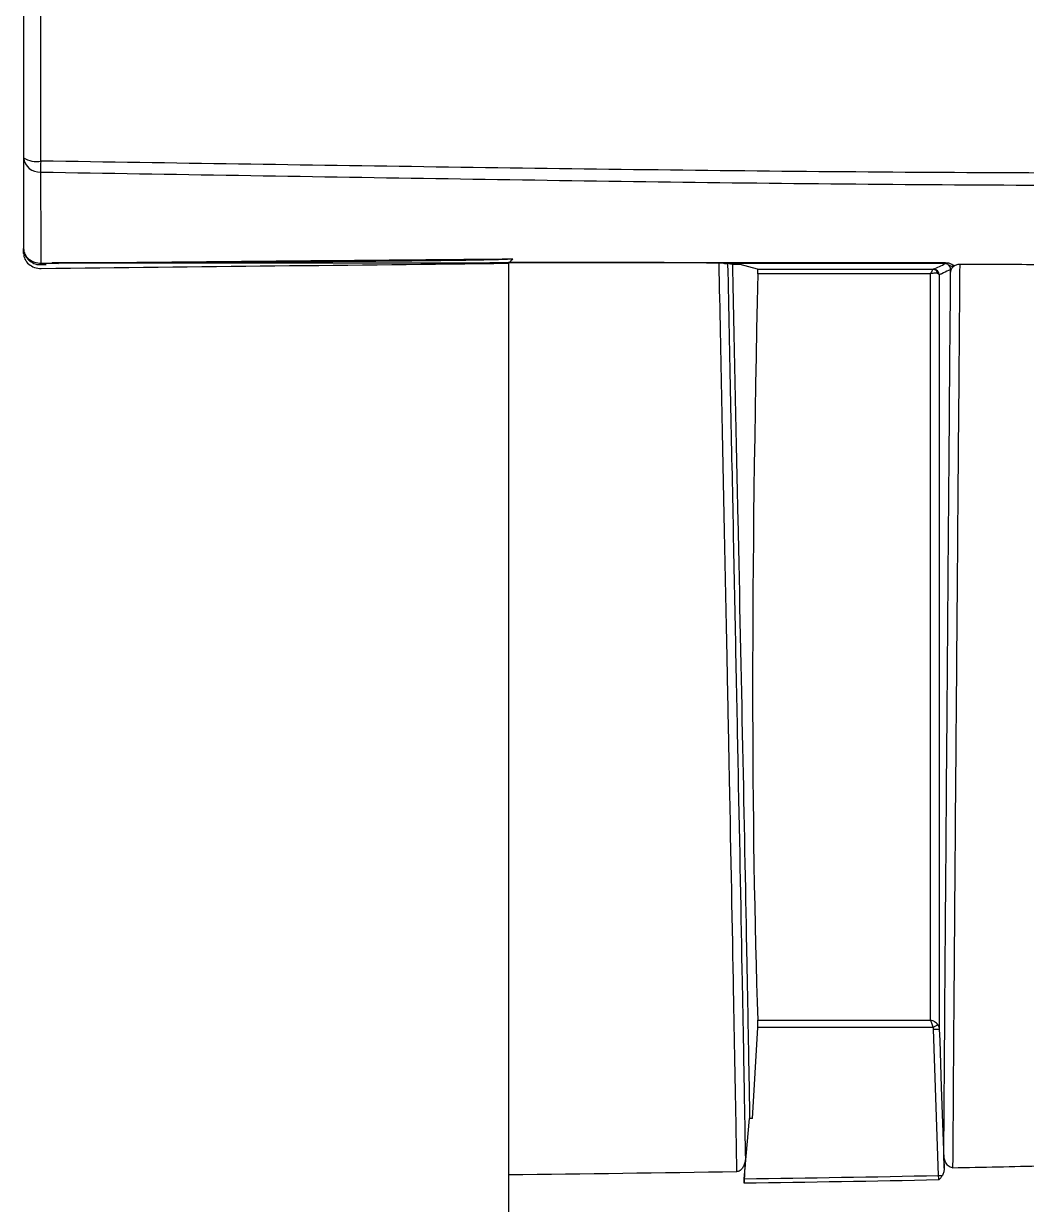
# Model space of a CAD drawing. Extents: x 9.3 to 87.2, y 1.1 to 68.8.
# Drawn here: x 56.185 to 57.913, y 23.761 to 25.796 of the extents above; entities that cross this region are included whole.
import ezdxf

# ---------------------------------------------------------------- set-up
doc = ezdxf.new("R2010")
doc.units = 0
doc.header["$MEASUREMENT"] = 0
doc.layers.add('OBJECT', color=7, linetype='CONTINUOUS')

msp = doc.modelspace()

# ---------------------------------------------------------------- linework, layer by layer
at = {"layer": 'OBJECT'}
for p, q in [((56.1846, 25.5648), (56.1846, 25.4082)), ((56.1846, 25.3997), (56.1846, 25.4082)), ((56.215, 25.3805), (56.2233, 25.3806)), ((57.0206, 25.3828), (56.2446, 25.3828)), ((57.0206, 25.3828), (56.9883, 25.3834)), ((57.0206, 25.3904), (57.0276, 25.3905)), ((57.4501, 25.3725), (57.4198, 25.3808)), ((57.4501, 25.3725), (57.7526, 25.3725)), ((57.7483, 25.3646), (57.4505, 25.3646)), ((57.7483, 24.0783), (57.7483, 25.3646)), ((57.7633, 25.3628), (57.7633, 24.0631)), ((57.4505, 24.0783), (57.7483, 24.0783)), ((57.441, 23.9092), (57.4502, 24.066)), ((57.7524, 24.066), (57.4502, 24.066)), ((57.762, 23.8108), (57.7533, 24.0628)), ((57.4271, 23.8052), (57.4362, 23.9091)), ((57.441, 23.9092), (57.4362, 23.9091)), ((57.0206, 23.8124), (57.0206, 23.2795))]:
    msp.add_line(p, q, dxfattribs=at)
at = {"layer": 'OBJECT', "flags": 128}
for points in [[(56.215, 25.383), (56.2149, 25.4079), (56.2143, 25.5401)], [(57.4065, 25.3808), (57.4063, 25.3808), (57.3984, 25.3823)], [(57.7524, 24.066), (57.7537, 24.0667), (57.7551, 24.0675), (57.7563, 24.0682), (57.7575, 24.0688), (57.7585, 24.0694), (57.7594, 24.0699), (57.7601, 24.0703), (57.7606, 24.0706)], [(57.7533, 24.0628), (57.7552, 24.0629), (57.757, 24.0629), (57.7587, 24.063), (57.7602, 24.063), (57.7615, 24.0631), (57.7624, 24.0631), (57.763, 24.0631), (57.7633, 24.0631)], [(57.7633, 24.0631), (57.764, 24.0432), (57.7667, 23.9632), (57.7716, 23.8232)], [(57.7716, 23.8232), (57.7716, 23.8238), (57.7711, 23.8482)], [(57.762, 23.8108), (57.763, 23.8108), (57.7639, 23.8108), (57.7647, 23.8109), (57.7656, 23.8109), (57.7664, 23.8109), (57.7672, 23.8109), (57.768, 23.811), (57.7687, 23.811)]]:
    msp.add_lwpolyline(points, dxfattribs=at)
at = {"layer": 'OBJECT'}
for centre, radius, start, end in [((56.2074, 25.6019), 0.0436, 238.4679, 279.5354), ((56.2122, 25.5677), 0.0277, 185.9752, 274.4417), ((50.836, 25.6428), 5.3793, 358.9063, 359.1075), ((56.1706, 25.3821), 0.0444, 357.7248, 1.1295), ((57.4646, 25.3842), 0.00681, 345.4488, 1.087), ((57.7693, 25.3839), 0.00465, 340.1761, 1.2456), ((57.7859, 25.3892), 0.0112, 235.0245, 286.2899), ((57.7522, 25.3632), 0.00933, 10.1431, 87.1363), ((57.7533, 25.3625), 0.01, 1.1711, 89.9431)]:
    msp.add_arc(centre, radius, start, end, dxfattribs=at)
for centre, major_axis, ratio, start_param, end_param in [((56.2446, 25.4188), (0.06, 0), 0.600861, 4.526394, 4.712389), ((57.7634, 27.1138), (0.2162, 3.68), 0.064825, 2.069916, 2.544533), ((57.4492, 25.3575), (0.0009, 0.015), 0.064825, 5.211509, 6.269541), ((57.4492, 24.066), (0.0009, 0.015), 0.064825, 4.716198, 5.686126)]:
    msp.add_ellipse(centre, major_axis=major_axis, ratio=ratio, start_param=start_param, end_param=end_param, dxfattribs=at)
for points in [[(56.1846, 25.9714), (56.1846, 25.8353), (56.1846, 25.6997), (56.1846, 25.5648)], [(56.2146, 25.559), (56.2146, 25.6944), (56.2146, 25.8305), (56.2146, 25.9671)], [(56.2151, 25.3739), (56.4836, 25.3771), (56.7521, 25.38), (57.0206, 25.3828)], [(57.0276, 25.3905), (57.0259, 25.3886), (57.0243, 25.3867), (57.0227, 25.3848)], [(57.0227, 25.3848), (57.1723, 25.3846), (57.3218, 25.3845), (57.4714, 25.3843)], [(57.393, 25.3825), (57.3962, 25.3825), (57.398, 25.3824), (57.3984, 25.3823)], [(57.4198, 25.3808), (57.4154, 25.3808), (57.4109, 25.3808), (57.4065, 25.3808)], [(57.7736, 25.3823), (57.6728, 25.3824), (57.572, 25.3824), (57.4712, 25.3825)], [(57.4714, 25.3843), (57.5722, 25.3842), (57.6731, 25.3841), (57.7739, 25.384)], [(57.7533, 25.3726), (57.7601, 25.3758), (57.7669, 25.379), (57.7736, 25.3823)], [(57.7985, 25.3814), (57.8425, 25.3813), (57.8864, 25.3811), (57.9303, 25.381)], [(57.7633, 25.3628), (57.7632, 25.3635), (57.7625, 25.3642), (57.7613, 25.3648)], [(57.7533, 24.0628), (57.7532, 24.0639), (57.7529, 24.065), (57.7524, 24.066)], [(57.7606, 24.0706), (57.7622, 24.0684), (57.7631, 24.0658), (57.7633, 24.0631)], [(57.0206, 23.8124), (57.1519, 23.8138), (57.2831, 23.8155), (57.4143, 23.8176)], [(57.4271, 23.8052), (57.5388, 23.8065), (57.6504, 23.8084), (57.762, 23.8108)], [(57.7623, 23.8031), (57.7623, 23.8054), (57.7622, 23.8081), (57.762, 23.8108)], [(57.7687, 23.811), (57.7669, 23.8082), (57.7646, 23.8056), (57.7623, 23.8031)], [(57.7863, 23.8241), (57.8383, 23.8252), (57.8904, 23.8262), (57.9424, 23.8274)], [(57.4266, 23.7975), (57.4267, 23.7999), (57.4269, 23.8025), (57.4271, 23.8052)], [(57.7623, 23.8031), (57.6504, 23.8007), (57.5385, 23.7988), (57.4266, 23.7975)]]:
    msp.add_open_spline(points, degree=3, dxfattribs=at)
for points, knots in [([(56.2143, 25.5401), (56.4413, 25.5363), (56.6684, 25.5326), (57.1225, 25.5255), (57.3495, 25.5221), (57.8036, 25.5178), (58.0306, 25.5169), (58.4848, 25.5163), (58.7119, 25.5164), (59.166, 25.517), (59.3931, 25.5173), (59.7337, 25.5176), (59.8472, 25.5176), (60.0743, 25.5176), (60.1878, 25.5175), (60.4149, 25.5169), (60.5284, 25.5165), (60.7555, 25.5155), (60.869, 25.5149), (61.0961, 25.5143), (61.2096, 25.5141), (61.4367, 25.5135), (61.5502, 25.5132), (61.6637, 25.5129)], [0, 0, 0, 0, 0.125, 0.125, 0.25, 0.25, 0.375, 0.375, 0.5, 0.5, 0.625, 0.625, 0.6875, 0.6875, 0.75, 0.75, 0.8125, 0.8125, 0.875, 0.875, 0.9375, 0.9375, 1, 1, 1, 1]), ([(61.6638, 25.5423), (61.5503, 25.5426), (61.4367, 25.5429), (61.2664, 25.5432), (61.2097, 25.5433), (61.0961, 25.5436), (61.0394, 25.5437), (60.8691, 25.5439), (60.7556, 25.543), (60.5285, 25.5414), (60.415, 25.5409), (60.1879, 25.5403), (60.0744, 25.5403), (59.8473, 25.5401), (59.7338, 25.54), (59.3932, 25.5395), (59.1662, 25.539), (58.7121, 25.5381), (58.485, 25.5377), (58.0309, 25.5379), (57.8039, 25.5386), (57.3498, 25.5425), (57.1227, 25.5455), (56.6687, 25.5521), (56.4417, 25.5555), (56.2146, 25.559)], [0, 0, 0, 0, 0.0625, 0.0625, 0.09375, 0.09375, 0.125, 0.125, 0.1875, 0.1875, 0.25, 0.25, 0.3125, 0.3125, 0.375, 0.375, 0.5, 0.5, 0.625, 0.625, 0.75, 0.75, 0.875, 0.875, 1, 1, 1, 1]), ([(56.1846, 25.4082), (56.1846, 25.4015), (56.188, 25.3949), (56.1964, 25.3879), (56.1997, 25.3861), (56.2071, 25.3836), (56.211, 25.3829), (56.215, 25.383)], [0, 0, 0, 0, 0.5, 0.5, 0.75, 0.75, 1, 1, 1, 1]), ([(56.1846, 25.3997), (56.1846, 25.3963), (56.1854, 25.3929), (56.1885, 25.3866), (56.1908, 25.3838), (56.1992, 25.3766), (56.2071, 25.3739), (56.2151, 25.3739)], [0, 0, 0, 0, 0.25, 0.25, 0.5, 0.5, 1, 1, 1, 1]), ([(56.186, 25.4013), (56.1861, 25.4004), (56.1867, 25.3962), (56.1915, 25.3898), (56.1996, 25.3835), (56.2081, 25.3803), (56.2134, 25.3806), (56.215, 25.3807)], [0, 0, 0, 0, 0.072956, 0.332965, 0.598653, 0.876626, 1, 1, 1, 1]), ([(56.215, 25.383), (56.225, 25.3831), (56.235, 25.3832), (56.245, 25.3833), (56.285, 25.3837), (56.325, 25.3841), (56.365, 25.3844), (56.525, 25.386), (56.685, 25.3874), (56.845, 25.3889), (56.9035, 25.3894), (56.9621, 25.3899), (57.0206, 25.3904)], [0, 0, 0, 0, 0.000762, 0.000762, 0.000762, 0.00381, 0.00381, 0.00381, 0.016002, 0.016002, 0.016002, 0.0204644, 0.0204644, 0.0204644, 0.0204644]), ([(57.0276, 25.3905), (57.0275, 25.3903), (57.0272, 25.3903), (57.0267, 25.3902), (57.0265, 25.3902), (57.0257, 25.3901), (57.0252, 25.39), (57.0237, 25.3899), (57.0227, 25.3898), (57.0196, 25.3897), (57.0175, 25.3896), (57.0113, 25.3893), (57.0072, 25.3892), (56.9948, 25.3888), (56.9865, 25.3886), (56.9617, 25.3881), (56.9452, 25.3879), (56.8955, 25.3872), (56.8624, 25.3868), (56.7632, 25.3859), (56.697, 25.3854), (56.4984, 25.3842), (56.366, 25.3837), (56.2336, 25.3834)], [0, 0, 0, 0, 0.000977, 0.000977, 0.001953, 0.001953, 0.003906, 0.003906, 0.007812, 0.007812, 0.015625, 0.015625, 0.03125, 0.03125, 0.0625, 0.0625, 0.125, 0.125, 0.25, 0.25, 0.5, 0.5, 1, 1, 1, 1]), ([(56.9883, 25.3834), (56.9941, 25.3835), (56.9999, 25.3836), (57.0085, 25.3838), (57.0114, 25.3839), (57.0157, 25.3841), (57.0172, 25.3842), (57.0193, 25.3843), (57.02, 25.3844), (57.0211, 25.3845), (57.0214, 25.3845), (57.022, 25.3846), (57.0221, 25.3846), (57.0225, 25.3847), (57.0227, 25.3847), (57.0227, 25.3848)], [0, 0, 0, 0, 0.5, 0.5, 0.75, 0.75, 0.875, 0.875, 0.9375, 0.9375, 0.96875, 0.96875, 0.984375, 0.984375, 1, 1, 1, 1]), ([(57.3837, 25.3833), (57.3788, 25.3833), (57.374, 25.3833), (57.3691, 25.3833), (57.3497, 25.3834), (57.3303, 25.3834), (57.3109, 25.3834), (57.2822, 25.3834), (57.2536, 25.3835), (57.2249, 25.3835), (57.2162, 25.3835), (57.2075, 25.3835), (57.1988, 25.3835), (57.164, 25.3835), (57.1292, 25.3835), (57.0945, 25.3835), (57.0591, 25.3835), (57.0237, 25.3835), (56.9883, 25.3834)], [0, 0, 0, 0, 0.00036996, 0.00036996, 0.00036996, 0.0018498, 0.0018498, 0.0018498, 0.00403348, 0.00403348, 0.00403348, 0.00469654, 0.00469654, 0.00469654, 0.00734878, 0.00734878, 0.00734878, 0.01004433, 0.01004433, 0.01004433, 0.01004433]), ([(57.0206, 25.3828), (57.0206, 25.2184), (57.0206, 25.0615), (57.0206, 24.8373), (57.0206, 24.7647), (57.0206, 24.6237), (57.0206, 24.5553), (57.0206, 24.456), (57.0206, 24.4234), (57.0206, 24.3596), (57.0206, 24.3283), (57.0206, 24.2363), (57.0206, 24.1775), (57.0206, 24.0083), (57.0206, 23.9053), (57.0206, 23.8124)], [0, 0, 0, 0, 0.25, 0.25, 0.375, 0.375, 0.5, 0.5, 0.5625, 0.5625, 0.625, 0.625, 0.75, 0.75, 1, 1, 1, 1]), ([(57.4143, 23.8176), (57.4139, 23.8406), (57.4135, 23.8644), (57.4127, 23.9132), (57.4122, 23.9383), (57.4108, 24.0154), (57.4098, 24.0694), (57.4066, 24.2389), (57.4043, 24.3613), (57.401, 24.5262), (57.4003, 24.5597), (57.399, 24.6279), (57.3983, 24.6624), (57.3962, 24.7677), (57.3947, 24.84), (57.3917, 24.9886), (57.3902, 25.065), (57.387, 25.2215), (57.3853, 25.3015), (57.3837, 25.3833)], [0, 0, 0, 0, 0.0625, 0.0625, 0.125, 0.125, 0.25, 0.25, 0.5, 0.5, 0.5625, 0.5625, 0.625, 0.625, 0.75, 0.75, 0.875, 0.875, 1, 1, 1, 1]), ([(57.393, 25.3825), (57.3917, 25.3825), (57.3903, 25.3827), (57.3872, 25.3831), (57.3855, 25.3833), (57.3837, 25.3833)], [0, 0, 0, 0, 0.5, 0.5, 1, 1, 1, 1]), ([(57.4712, 25.3825), (57.4709, 25.3825), (57.4707, 25.3825), (57.4705, 25.3825), (57.4446, 25.3825), (57.4188, 25.3825), (57.393, 25.3825)], [0, 0, 0, 0, 0.000016803, 0.000016803, 0.000016803, 0.001987127, 0.001987127, 0.001987127, 0.001987127]), ([(57.3984, 25.3823), (57.4, 25.302), (57.4017, 25.2234), (57.4048, 25.0697), (57.4064, 24.9945), (57.4094, 24.8484), (57.4108, 24.7774), (57.4136, 24.6393), (57.415, 24.5721), (57.4189, 24.3773), (57.4212, 24.2566), (57.4244, 24.0892), (57.4254, 24.0358), (57.4272, 23.9341), (57.4281, 23.8857), (57.4289, 23.8399)], [0, 0, 0, 0, 0.125, 0.125, 0.25, 0.25, 0.375, 0.375, 0.5, 0.5, 0.75, 0.75, 0.875, 0.875, 1, 1, 1, 1]), ([(57.4065, 25.3808), (57.4098, 25.2286), (57.4129, 25.0825), (57.4188, 24.8047), (57.4215, 24.6728), (57.4266, 24.4253), (57.4289, 24.3096), (57.4319, 24.1492), (57.4329, 24.098), (57.4347, 24.0001), (57.4355, 23.9535), (57.4362, 23.9091)], [0, 0, 0, 0, 0.25, 0.25, 0.5, 0.5, 0.75, 0.75, 0.875, 0.875, 1, 1, 1, 1]), ([(57.7794, 25.3799), (57.779, 25.3804), (57.7785, 25.3808), (57.7773, 25.3815), (57.7768, 25.3817), (57.7756, 25.3821), (57.7748, 25.3823), (57.7736, 25.3823)], [0, 0, 0, 0, 0.5, 0.5, 0.75, 0.75, 1, 1, 1, 1]), ([(57.7739, 25.384), (57.7774, 25.384), (57.7806, 25.3832), (57.7856, 25.381), (57.7875, 25.3797), (57.789, 25.3784)], [0, 0, 0, 0, 0.5, 0.5, 1, 1, 1, 1]), ([(57.7828, 25.3721), (57.7828, 25.3727), (57.7828, 25.3737), (57.7823, 25.3756), (57.7819, 25.3765), (57.7807, 25.3786), (57.78, 25.3794), (57.7794, 25.3799)], [0, 0, 0, 0, 0.25, 0.25, 0.5, 0.5, 1, 1, 1, 1]), ([(57.7828, 25.3671), (57.7829, 25.3691), (57.7834, 25.371), (57.7853, 25.3748), (57.7867, 25.3767), (57.789, 25.3784)], [0, 0, 0, 0, 0.5, 0.5, 1, 1, 1, 1]), ([(57.7985, 25.3814), (57.7978, 25.2999), (57.7972, 25.2201), (57.7959, 25.0642), (57.7953, 24.9884), (57.7935, 24.7669), (57.7924, 24.6274), (57.791, 24.4633), (57.7908, 24.431), (57.7903, 24.3677), (57.7901, 24.3366), (57.7893, 24.2453), (57.7889, 24.1868), (57.7876, 24.0186), (57.7869, 23.916), (57.7863, 23.8241)], [0, 0, 0, 0, 0.125, 0.125, 0.25, 0.25, 0.5, 0.5, 0.5625, 0.5625, 0.625, 0.625, 0.75, 0.75, 1, 1, 1, 1]), ([(57.789, 25.3784), (57.7901, 25.3791), (57.7914, 25.3799), (57.7946, 25.381), (57.7965, 25.3814), (57.7985, 25.3814)], [0, 0, 0, 0, 0.5, 0.5, 1, 1, 1, 1]), ([(57.7526, 25.3725), (57.7522, 25.3725), (57.7515, 25.3717), (57.75, 25.3689), (57.7491, 25.3669), (57.7483, 25.3646)], [0, 0, 0, 0, 0.5, 0.5, 1, 1, 1, 1]), ([(57.7613, 25.3648), (57.76, 25.3656), (57.758, 25.3659), (57.7535, 25.3658), (57.7509, 25.3654), (57.7483, 25.3646)], [0, 0, 0, 0, 0.5, 0.5, 1, 1, 1, 1]), ([(57.7526, 25.3725), (57.7527, 25.3725), (57.7528, 25.3725), (57.7528, 25.3725), (57.7531, 25.3725), (57.7532, 25.3725), (57.7533, 25.3726)], [0, 0, 0, 0, 0.00001318777, 0.00001318777, 0.00001318777, 0.0000681759, 0.0000681759, 0.0000681759, 0.0000681759]), ([(57.7828, 25.3721), (57.7826, 25.372), (57.7825, 25.3719), (57.7823, 25.3718), (57.7813, 25.3714), (57.7804, 25.3709), (57.7794, 25.3704), (57.7755, 25.3686), (57.7716, 25.3667), (57.7677, 25.3649), (57.7662, 25.3642), (57.7648, 25.3635), (57.7633, 25.3628)], [0.00016333, 0.00016333, 0.00016333, 0.00016333, 0.000508, 0.000508, 0.000508, 0.00254, 0.00254, 0.00254, 0.010668, 0.010668, 0.010668, 0.01377137, 0.01377137, 0.01377137, 0.01377137]), ([(57.7711, 23.8482), (57.7714, 23.8934), (57.7717, 23.9412), (57.7725, 24.0416), (57.7728, 24.0942), (57.7737, 24.2039), (57.7741, 24.2611), (57.7748, 24.3503), (57.775, 24.3806), (57.7755, 24.4424), (57.7757, 24.4739), (57.777, 24.6339), (57.778, 24.7698), (57.7797, 24.9852), (57.7803, 25.0589), (57.7815, 25.2103), (57.7821, 25.2879), (57.7828, 25.3671)], [0, 0, 0, 0, 0.125, 0.125, 0.25, 0.25, 0.375, 0.375, 0.4375, 0.4375, 0.5, 0.5, 0.75, 0.75, 0.875, 0.875, 1, 1, 1, 1]), ([(57.7828, 25.3671), (57.7828, 25.3676), (57.7828, 25.3682), (57.7828, 25.3699), (57.7828, 25.371), (57.7828, 25.3721)], [0, 0, 0, 0, 0.5, 0.5, 1, 1, 1, 1]), ([(57.7606, 24.0706), (57.7592, 24.0726), (57.7574, 24.0743), (57.7531, 24.0769), (57.7506, 24.0779), (57.7483, 24.0783)], [0, 0, 0, 0, 0.5, 0.5, 1, 1, 1, 1]), ([(57.7524, 24.066), (57.7519, 24.0685), (57.7513, 24.0709), (57.7499, 24.0751), (57.7491, 24.077), (57.7483, 24.0783)], [0, 0, 0, 0, 0.5, 0.5, 1, 1, 1, 1]), ([(57.4289, 23.8399), (57.4286, 23.8353), (57.4277, 23.8307), (57.4245, 23.8243), (57.4232, 23.8223), (57.4195, 23.8189), (57.4171, 23.8176), (57.4143, 23.8176)], [0, 0, 0, 0, 0.5, 0.5, 0.75, 0.75, 1, 1, 1, 1]), ([(57.4289, 23.8399), (57.4285, 23.8325), (57.4281, 23.8251), (57.4277, 23.8178), (57.4274, 23.8122), (57.4271, 23.8066), (57.4268, 23.8011), (57.4267, 23.7999), (57.4267, 23.7987), (57.4266, 23.7975)], [-0.000655032, -0.000655032, -0.000655032, -0.000655032, 0, 0, 0, 0.000494342, 0.000494342, 0.000494342, 0.000599943, 0.000599943, 0.000599943, 0.000599943]), ([(57.7863, 23.8241), (57.7833, 23.8241), (57.7806, 23.8255), (57.7767, 23.8292), (57.7753, 23.8314), (57.7721, 23.8383), (57.7712, 23.8432), (57.7711, 23.8482)], [0, 0, 0, 0, 0.25, 0.25, 0.5, 0.5, 1, 1, 1, 1]), ([(57.7716, 23.8232), (57.7717, 23.8211), (57.7715, 23.819), (57.7706, 23.8149), (57.7699, 23.8129), (57.7687, 23.811)], [0, 0, 0, 0, 0.5, 0.5, 1, 1, 1, 1])]:
    msp.add_open_spline(points, degree=3, knots=knots, dxfattribs=at)

doc.saveas('drawing.dxf')
